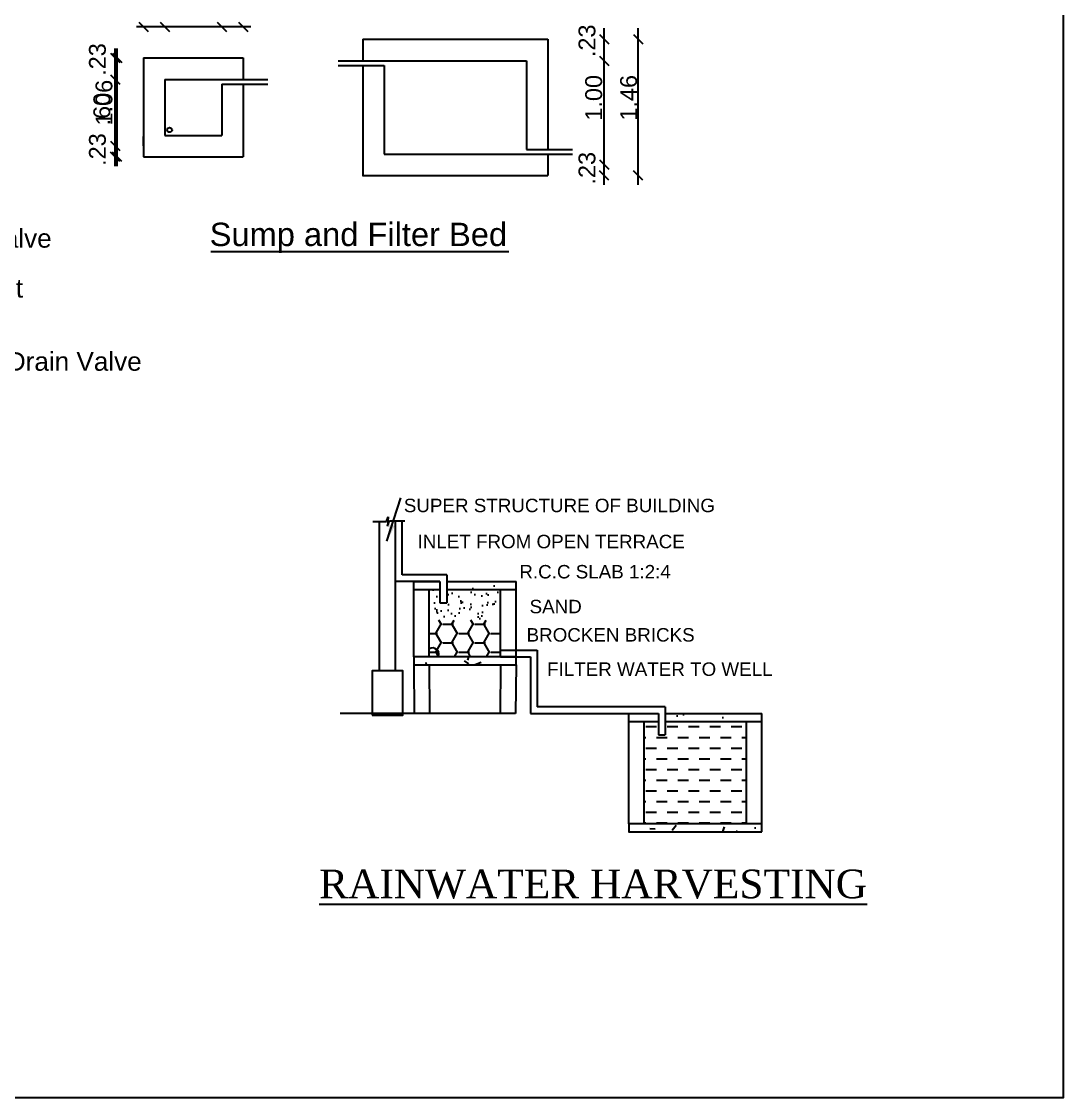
# Model space of a CAD drawing. Header units: metres. Extents: x 75088 to 75192, y -5136 to -5050.
# Drawn here: x 75127.07 to 75138.22, y -5070.26 to -5058.74 of the extents above; entities that cross this region are included whole.
import ezdxf

# ---------------------------------------------------------------- set-up
doc = ezdxf.new("R2010")
doc.units = ezdxf.units.M
doc.header["$MEASUREMENT"] = 0
doc.styles.add('ROMANTIC', font='romantic.ttf')
doc.styles.get("Standard").update_dxf_attribs({"font": 'arial.ttf', "height": 0.25})
doc.styles.add('text - 0.30ht', font='times.ttf', dxfattribs={"height": 0.25})
doc.dimstyles.get("Standard").update_dxf_attribs({"dimtxt": 0.22, "dimasz": 0.18, "dimexe": 0.18, "dimexo": 0.0625, "dimgap": 0.09, "dimtad": 0, "dimtih": 1, "dimtoh": 1, "dimzin": 0, "dimdsep": 46, "dimtxsty": 'Standard', "dimcen": 0.09, "dimadec": 0, "dimazin": 0, "dimtfac": 1, "dimtofl": 0, "dimtmove": 0, "dimatfit": 3, "dimfxl": 0, "dimtolj": 1, "dimtzin": 0, "dimarcsym": 0})

# ---------------------------------------------------------------- blocks, each defined once
blk = doc.blocks.new('RH')
for p, q in [((33511.37584611165, -6305.24552099959), (33510.15111049459, -6305.24552099959)), ((33515.15770649939, -6306.938348845804), (33515.15770649939, -6305.260375584139)), ((33515.52388203299, -6306.938348845804), (33515.52388203299, -6305.260375584139)), ((33512.57549204119, -6305.378029957137), (33514.55549204119, -6305.378029957137)), ((33512.57549204119, -6305.378029957137), (33512.57549204119, -6305.608029957138)), ((33514.55549204119, -6305.378029957137), (33514.55549204119, -6306.556815131075)), ((33509.92304090828, -6306.738348845804), (33509.92304090828, -6305.475642269765)), ((33509.94630927867, -6306.738348845804), (33509.94630927867, -6305.475642269765)), ((33510.22599576748, -6305.578029957137), (33510.22599576748, -6306.638029957137)), ((33510.22599576748, -6305.578029957137), (33511.29599576748, -6305.578029957137)), ((33511.29599576748, -6305.578029957137), (33511.29599576748, -6305.808029957137)), ((33512.31296578041, -6305.608029957138), (33512.80549204119, -6305.608029957138)), ((33512.80549204119, -6305.608029957138), (33514.32549204119, -6305.608029957138)), ((33514.32549204119, -6305.608029957138), (33514.32549204119, -6306.556815131075)), ((33512.31296578041, -6305.659244783198), (33512.80549204119, -6305.659244783198)), ((33512.57549204119, -6305.659244783198), (33512.57549204119, -6306.844297563387)), ((33512.80549204119, -6305.659244783198), (33512.80549204119, -6306.608029957138)), ((33510.45599576748, -6305.808029957137), (33510.45599576748, -6306.408029957138)), ((33510.45599576748, -6305.808029957137), (33511.06599576748, -6305.808029957137)), ((33511.06599576748, -6305.808029957137), (33511.55852202826, -6305.808029957137)), ((33511.06599576748, -6305.859244783198), (33511.06599576748, -6306.408029957138)), ((33511.06599576748, -6305.859244783198), (33511.55852202826, -6305.859244783198)), ((33511.29599576748, -6305.859244783198), (33511.29599576748, -6306.638029957137)), ((33510.22599576748, -6306.518029957138), (33510.22599576748, -6306.418029957137)), ((33510.45599576748, -6306.408029957138), (33511.06599576748, -6306.408029957138)), ((33514.32549204119, -6306.556815131075), (33514.81801830196, -6306.556815131075)), ((33510.22599576748, -6306.638029957137), (33511.29599576748, -6306.638029957137)), ((33512.80549204119, -6306.608029957138), (33514.32549204119, -6306.608029957138)), ((33514.32549204119, -6306.608029957138), (33514.81801830196, -6306.608029957138)), ((33514.55549204119, -6306.608029957138), (33514.55549204119, -6306.838029957137)), ((33512.57549204119, -6306.838029957137), (33514.55549204119, -6306.838029957137)), ((33510.9482324106, -6307.650885111288), (33514.13699797627, -6307.650885111288))]:
    blk.add_line(p, q)
at = {"lineweight": -2}
for p, q in [((33510.17599576748, -6305.195520999589), (33510.27599576748, -6305.29552099959)), ((33510.40599576748, -6305.195520999589), (33510.50599576748, -6305.29552099959)), ((33511.01599576748, -6305.195520999589), (33511.11599576748, -6305.29552099959)), ((33511.24599576748, -6305.195520999589), (33511.34599576748, -6305.29552099959)), ((33515.1077064994, -6305.328029957137), (33515.2077064994, -6305.428029957137)), ((33515.47388203298, -6305.328029957137), (33515.57388203299, -6305.428029957137)), ((33509.87304090828, -6305.528029957138), (33509.97304090828, -6305.628029957137)), ((33509.89630927867, -6305.528029957138), (33509.99630927866, -6305.628029957137)), ((33515.1077064994, -6305.558029957137), (33515.2077064994, -6305.658029957138)), ((33509.87304090828, -6305.758029957137), (33509.97304090828, -6305.858029957138)), ((33509.87304090828, -6306.468029957137), (33509.97304090828, -6306.568029957138)), ((33509.87304090828, -6306.468029957137), (33509.97304090828, -6306.568029957138)), ((33509.97304090828, -6306.688029957138), (33509.87304090828, -6306.588029957137)), ((33509.99630927866, -6306.688029957138), (33509.89630927867, -6306.588029957137)), ((33515.1077064994, -6306.668029957137), (33515.2077064994, -6306.768029957138)), ((33515.1077064994, -6306.668029957137), (33515.2077064994, -6306.768029957138)), ((33515.2077064994, -6306.888029957137), (33515.1077064994, -6306.788029957137)), ((33515.57388203299, -6306.888029957137), (33515.47388203298, -6306.788029957137))]:
    blk.add_line(p, q, dxfattribs=at)
blk.add_circle((33510.50741097653, -6306.348767589625), 0.0256074130301046)
for s, p in [('.23', (33515.06435360065, -6305.569604889157)), ('.23', (33509.82396284075, -6305.769604889157)), ('1.06', (33509.89434815998, -6306.301161996621)), ('1.00', (33515.13626000438, -6306.249724961845)), ('1.46', (33515.51006423098, -6306.249724961845)), ('.60', (33509.87107978959, -6306.301161996621)), ('.23', (33509.82396284075, -6306.733703558774)), ('.23', (33515.06435360065, -6306.933703558774))]:
    blk.add_text(s, height=0.18, rotation=90).set_placement(p)
blk.add_text('Sump and Filter Bed', height=0.2499999999998725).set_placement((33510.93606308405, -6307.591988712147))
blk = doc.blocks.new('TEHT')
for p, q in [((4923.369978623105, -3222.413277410724), (4923.369978623105, -3222.253761066212)), ((4923.369978623105, -3222.253761066212), (4923.453898923117, -3222.253761066212)), ((4923.453898923117, -3222.677785760217), (4923.453898923117, -3222.253761066212)), ((4923.662843289427, -3222.523462729647), (4924.251222734586, -3222.252745607658)), ((4924.251222734586, -3222.252745607658), (4924.478717405732, -3222.252745607658)), ((4923.325830969794, -3222.413277410724), (4923.325830969794, -3222.563678256205)), ((4923.453898923117, -3222.413277410724), (4923.325830969794, -3222.413277410724)), ((4923.325830969794, -3222.563678256205), (4923.453898923117, -3222.563678256205)), ((4923.369978623105, -3223.117208814493), (4923.369978623105, -3222.563678256205)), ((4922.659289121523, -3222.640155946017), (4922.659289121523, -3222.795540387231)), ((4922.741771713095, -3222.640155946017), (4922.659289121523, -3222.640155946017)), ((4922.741771713095, -3222.640155946017), (4922.741771713095, -3223.117208814493)), ((4923.453898923117, -3222.677785760217), (4924.523574115395, -3222.677785760217)), ((4924.523574115395, -3222.677785760217), (4924.523574115395, -3222.956182997222)), ((4922.627722964111, -3222.795540387231), (4922.741771713095, -3222.795540387231)), ((4922.627722964111, -3222.795540387231), (4922.627722964111, -3222.915916901616)), ((4923.451152425569, -3222.739385447765), (4923.45115242557, -3223.117208814493)), ((4923.451152425569, -3222.739385447765), (4924.464055667417, -3222.739385447765)), ((4924.464055667417, -3222.739385447765), (4924.464055667417, -3222.956182997222)), ((4922.627722964111, -3222.855728644424), (4922.478409104114, -3222.855728644424)), ((4922.627722964111, -3222.915916901616), (4922.741771713095, -3222.915916901616)), ((4922.659289121523, -3222.915916901616), (4922.659289121523, -3223.117208814493)), ((4924.898319937152, -3222.906721284833), (4925.018247407884, -3222.906721284833)), ((4924.898319937152, -3223.064841679369), (4924.898319937152, -3222.906721284833)), ((4925.018247407884, -3222.906721284833), (4925.018247407884, -3223.064841679369)), ((4924.014127698279, -3222.956182997222), (4924.014127698279, -3223.117208814493)), ((4924.464055667417, -3222.956182997222), (4924.014127698279, -3222.956182997222)), ((4924.060518548048, -3223.01000854701), (4924.060518548048, -3223.117208814493)), ((4924.060518548048, -3223.01000854701), (4924.448063481547, -3223.01000854701)), ((4924.448063481547, -3223.01000854701), (4924.448063481547, -3223.112679309878)), ((4924.523574115395, -3222.956182997222), (4924.898319937152, -3222.956182997222)), ((4924.578243649282, -3223.006806552803), (4924.898319937152, -3223.006806552803)), ((4924.578243649282, -3223.112679309878), (4924.578243649282, -3223.006806552803)), ((4925.018247407884, -3222.956182997222), (4925.160001953661, -3222.956182997222)), ((4925.018247407884, -3223.006806552803), (4925.156934189129, -3223.006806552803)), ((4922.50152434117, -3223.117208814493), (4924.238432905038, -3223.117208814493)), ((4922.50152434117, -3225.289216812036), (4922.50152434117, -3223.117208814493)), ((4924.238432905038, -3225.289216812036), (4924.238432905038, -3223.117208814493)), ((4924.448063481547, -3223.112679309878), (4924.578243649282, -3223.112679309878)), ((4925.018247407884, -3223.064841679369), (4924.898319937152, -3223.064841679369)), ((4924.96696340854, -3223.139996418912), (4925.890134038237, -3223.795727682214)), ((4925.413570986783, -3223.064071191025), (4925.767276488822, -3223.064071191025)), ((4925.767276488822, -3223.064071191025), (4925.767276488822, -3223.074123388787)), ((4920.957395565157, -3223.335166306041), (4920.536682264732, -3223.342806823688)), ((4921.972600425473, -3223.542385578302), (4920.957395565157, -3223.335166306041)), ((4922.197953853805, -3223.588383755858), (4921.464619500525, -3224.844602585795)), ((4922.790357801325, -3223.588383755858), (4922.197953853805, -3223.588383755858)), ((4921.511677982298, -3224.875091345378), (4922.230767434718, -3223.661199928628)), ((4922.230767434718, -3223.661199928628), (4922.790747137723, -3223.661199928628)), ((4925.890134038237, -3223.795727682214), (4926.147557591218, -3223.795727682214)), ((4923.751883077787, -3224.164522185716), (4924.238432905038, -3224.164522185716)), ((4924.372713223355, -3224.104535445037), (4924.238432905038, -3224.104535445037)), ((4924.372713223355, -3224.104535445037), (4924.372713223355, -3224.297677888856)), ((4924.372713223355, -3224.164522185716), (4924.515810077265, -3224.164522185716)), ((4923.756315324579, -3224.241992249304), (4924.238432905038, -3224.241992249304)), ((4924.372713223355, -3224.297677888856), (4924.238432905038, -3224.297677888856)), ((4924.372713223355, -3224.241992249304), (4924.515810077265, -3224.241992249304)), ((4924.674479523989, -3224.294606255738), (4925.934518903126, -3224.294606255738)), ((4925.934518903126, -3224.294606255738), (4925.934518903126, -3224.306771932627)), ((4922.404320708388, -3224.637529515115), (4921.971771591851, -3227.385885042765)), ((4922.79584512397, -3224.637529515115), (4922.404320708388, -3224.637529515115)), ((4922.051344491609, -3227.397510380989), (4922.46352923428, -3224.721769121334)), ((4922.46352923428, -3224.721769121334), (4922.808968596761, -3224.721769121334)), ((4921.352962891137, -3224.923322027971), (4921.416812513147, -3224.81362887628)), ((4921.416812513147, -3224.81362887628), (4921.558558808086, -3224.905465003276)), ((4925.176754763615, -3224.849838026213), (4925.058617208954, -3224.847994231584)), ((4925.058617208954, -3224.847994231584), (4925.058617208954, -3225.032369349109)), ((4925.176754763615, -3225.032369349109), (4925.176754763615, -3224.849838026213)), ((4921.401446860204, -3224.952818790248), (4921.008249602358, -3225.626374852327)), ((4921.027559656277, -3225.692329143363), (4921.448629210424, -3224.981523671367)), ((4921.49343185329, -3225.008780781941), (4921.352962891137, -3224.923322027971)), ((4921.558558808086, -3224.905465003276), (4921.49343185329, -3225.008780781941)), ((4925.058617208954, -3224.904918301466), (4924.238432905038, -3224.904918301466)), ((4924.238432905038, -3224.99764631557), (4924.646145979558, -3224.99764631557)), ((4924.646145979558, -3224.99764631557), (4924.646145979558, -3225.080607568376)), ((4924.753765263385, -3224.996914663967), (4925.058617208954, -3224.996914663967)), ((4924.753765263385, -3225.080607568376), (4924.753765263385, -3224.996914663967)), ((4924.646145979558, -3225.080607568376), (4924.753765263385, -3225.080607568376)), ((4925.058617208954, -3225.032369349109), (4925.176754763615, -3225.032369349109)), ((4925.390627470283, -3225.030795782152), (4926.015484371944, -3225.030795782152)), ((4926.015484371944, -3225.030795782152), (4925.905647159851, -3225.030795782152)), ((4919.899488645608, -3225.183354646798), (4919.642675138925, -3225.183354646798)), ((4920.197726264762, -3225.467671829191), (4919.899488645608, -3225.183354646798)), ((4922.50152434117, -3225.180838949398), (4924.238432905038, -3225.180838949398)), ((4923.443484045589, -3225.289216812036), (4922.50152434117, -3225.289216812036)), ((4923.443484045589, -3225.289216812036), (4924.238432905038, -3225.289216812036)), ((4923.443484045589, -3225.934772792483), (4923.443484045589, -3225.289216812036)), ((4919.888466558003, -3225.626374852327), (4919.888466558003, -3225.934772792483)), ((4921.008249602358, -3225.626374852327), (4919.888466558003, -3225.626374852327)), ((4919.943987990865, -3225.692232730477), (4919.943987990865, -3225.934772792483)), ((4919.943987990865, -3225.692232730477), (4920.833248306699, -3225.692232730477)), ((4920.833248306699, -3225.692232730477), (4920.833248306699, -3225.934772792483)), ((4920.879678863625, -3225.692329143363), (4921.027559656277, -3225.692329143363)), ((4920.879678863625, -3225.692329143363), (4920.879678863625, -3225.934772792483)), ((4919.352247204415, -3226.153515981169), (4919.455013964411, -3225.934772792483)), ((4919.455013964411, -3225.934772792483), (4919.455013964411, -3228.302406340973)), ((4921.503931044063, -3225.934772792483), (4919.455013964411, -3225.934772792483)), ((4920.479472504236, -3225.934772792483), (4920.479472504236, -3228.302406340973)), ((4921.503931044063, -3225.934772792483), (4925.383037047115, -3225.934772792483)), ((4921.503931044063, -3228.302406340973), (4921.503931044063, -3225.934772792483)), ((4919.352247204415, -3228.507494205762), (4919.352247204415, -3226.153515981169)), ((4919.570007949968, -3228.206556178829), (4919.570007949968, -3226.061636672061)), ((4919.570007949968, -3226.061636672061), (4920.422109071889, -3226.061636672061)), ((4920.422109071889, -3226.061636672061), (4920.422109071889, -3228.206556178829)), ((4920.536835936583, -3226.061636672061), (4920.536835936583, -3228.206556178829)), ((4921.388937058506, -3226.061636672061), (4920.536835936583, -3226.061636672061)), ((4921.388937058506, -3228.206556178829), (4921.388937058506, -3226.061636672061)), ((4921.694376973309, -3226.98963086003), (4922.41216570786, -3226.503586830332)), ((4922.41216570786, -3226.503586830332), (4922.698405310963, -3226.51720141639)), ((4921.995029661188, -3227.383632488705), (4921.995029661188, -3227.626029241052)), ((4921.873831285012, -3227.504830864878), (4922.116228037362, -3227.504830864878)), ((4922.346225970775, -3227.505805865302), (4923.040568575262, -3227.508749301895)), ((4921.936360421153, -3227.610882581795), (4921.838377701373, -3228.233450838742)), ((4921.922421631633, -3228.234426889628), (4922.016435799776, -3227.624123880675)), ((4920.422109071889, -3228.206556178829), (4919.570007949968, -3228.206556178829)), ((4920.536835936583, -3228.206556178829), (4921.388937058506, -3228.206556178829)), ((4919.455013964411, -3228.302406340973), (4919.352247204415, -3228.507494205762)), ((4919.455013964411, -3228.302406340973), (4921.503931044063, -3228.302406340973)), ((4921.431856884054, -3228.507494205762), (4921.503931044063, -3228.302406340973)), ((4921.75994060976, -3228.364695855943), (4921.773851006183, -3228.232701452821)), ((4921.773851006183, -3228.232701452821), (4921.973233011105, -3228.235016991634)), ((4921.973233011105, -3228.235016991634), (4921.952367674313, -3228.373958825955)), ((4922.192798276123, -3228.305462909218), (4922.887140880611, -3228.308406345811)), ((4921.817287278392, -3228.367456384837), (4921.724863205297, -3228.954705791834)), ((4921.952367674313, -3228.373958825955), (4921.75994060976, -3228.364695855943)), ((4921.80412539184, -3229.002359558894), (4921.901306065015, -3228.371500844501)), ((4919.352247204415, -3228.507494205762), (4921.431856884054, -3228.507494205762)), ((4919.914962575743, -3228.507494205762), (4919.914962575743, -3228.948215167613)), ((4919.993583775343, -3228.507494205762), (4919.993583775343, -3228.948076930544)), ((4920.941596242617, -3228.966281856389), (4920.941596242617, -3228.507494205762)), ((4921.011880486557, -3228.960593496026), (4921.011880486557, -3228.507494205762)), ((4917.791291360909, -3228.993339114822), (4917.791291360909, -3228.978067585026)), ((4918.421313286875, -3228.993339114822), (4917.791291360909, -3228.993339114822)), ((4919.882732225909, -3228.994265493299), (4918.738131693574, -3228.994265493299)), ((4919.914962575743, -3228.948215167613), (4919.882732225909, -3228.994265493299)), ((4919.993583775343, -3228.948076930544), (4920.027436961785, -3228.993746764805)), ((4920.027436961785, -3228.993746764805), (4920.918300002812, -3228.993746764805)), ((4920.918300002812, -3228.993746764805), (4920.941596242617, -3228.966281856389)), ((4921.048781326117, -3228.997529137437), (4921.011880486557, -3228.960593496026)), ((4921.689785285157, -3228.997529137437), (4921.048781326117, -3228.997529137437)), ((4921.724863205297, -3228.954705791834), (4921.689785285157, -3228.997529137437)), ((4921.745585183789, -3229.06974727872), (4921.80412539184, -3229.002359558894)), ((4918.747941939415, -3229.06974727872), (4921.745585183789, -3229.06974727872))]:
    blk.add_line(p, q)
blk.add_circle((4921.995029661188, -3227.504830864878), 0.1211983761739789)
for points in [[(4923.678866061234, -3222.558286790699), (4923.453898923117, -3222.619599360472), (4923.646820517625, -3222.488638668596)], [(4924.944765097522, -3223.171248289774), (4924.779452183368, -3223.006806552803), (4924.989161719559, -3223.10874454805)], [(4925.413570986783, -3223.102404524359), (4925.183570986781, -3223.064071191025), (4925.413570986783, -3223.025737857692)], [(4921.980266788398, -3223.504826673579), (4922.197953853805, -3223.588383755858), (4921.964934062547, -3223.579944483025)], [(4924.674479523989, -3224.332939589069), (4924.444479523987, -3224.294606255738), (4924.674479523989, -3224.256272922403)], [(4925.390627470283, -3225.069129115484), (4925.160627470284, -3225.030795782152), (4925.390627470283, -3224.992462448817)], [(4920.224176768618, -3225.43992628378), (4920.364199537234, -3225.626374852327), (4920.171275760906, -3225.495417374604)], [(4921.715870091095, -3227.021371848238), (4921.503931044063, -3227.118589566728), (4921.672883855526, -3226.957889871822)], [(4922.346063470705, -3227.544138854204), (4922.116228037362, -3227.504830864878), (4922.346388470844, -3227.467472876399)], [(4922.192635776053, -3228.34379589812), (4921.96280034271, -3228.304487908796), (4922.192960776193, -3228.267129920316)], [(4918.421313286875, -3228.955005781488), (4918.651313286874, -3228.993339114822), (4918.421313286875, -3229.031672448155)]]:
    blk.add_solid(points)
for s, p in [('Cold water inlet', (4924.515573249607, -3222.284392070569)), ('Hot Water', (4925.825080177867, -3223.087016322943)), ('Perforator Pipe', (4919.042587674347, -3223.353889639828)), ('Tempering Valve', (4926.194830633171, -3223.778508291538)), ('Heating Element', (4925.93521854553, -3224.31284290813)), ('Storage Tank Drain Valve', (4926.07162242316, -3225.096524608173)), ('Upper Header', (4918.262041146687, -3225.223194575634)), ('Solar Collection', (4922.724669142141, -3226.538356256042)), ('Pump', (4922.804673388387, -3227.457329408372)), ('Shutt off valve', (4922.816872251694, -3228.259552800402)), ('Drain', (4917.374084019008, -3228.931925414443)), ('Lower Header', (4918.353609013248, -3229.48839860269))]:
    blk.add_text(s, height=0.2).set_placement(p)
at = {"style": 'text - 0.30ht'}
blk.add_text('%%UDetails Of Solar Water Heater (NTS)', height=0.3, dxfattribs=at).set_placement((4917.566529528793, -3230.820727101927))
blk = doc.blocks.new('rain water harvesting')
h = blk.add_hatch()
h.set_pattern_fill('AR-CONC', color=256, scale=0.00359999993232, style=0)
h.set_pattern_definition([(50, (-12.82049441849813, -15.48316428747273), (0.655864796055356, -0.0573807068612938), [0.068579998710696, -0.7543799858176561]), (355, (-12.82049441849813, -15.48316428747273), (-0.1268741711271667, 0.6878039014451344), [0.0548639989685568, -0.6035039886541248]), (100.4509999999999, (-12.7658392195226, -15.48794598737493), (0.5289929960523848, 0.6304200643011534), [0.0582839989042608, -0.6411239879468689]), (46.18419999999999, (-12.82049441849813, -15.30028429093033), (0.975884528865038, -0.151352377712393), [0.102869998066044, -1.131569978726484]), (96.63559999999995, (-12.73917078001977, -15.31289689066614), (0.8546552280109351, 0.8907319844584156), [0.0874259983563883, -0.9616859819202618]), (351.1840000000001, (-12.82049441849813, -15.30028429093033), (0.8546565648626184, 0.8907304075524198), [0.0822959984528352, -0.9052559829811871]), (21, (-12.72905442021874, -15.34600429005911), (0.5458135571460847, -0.3681558597390148), [0.068579998710696, -0.7543799858176561]), (326, (-12.72905442021874, -15.34600429005911), (0.2224872978687682, 0.663076665574508), [0.0548639989685568, -0.6035039886541248]), (71.45140000000002, (-12.68357022107375, -15.37668384949245), (0.7682993523284201, 0.2949222822332678), [0.0582839989042608, -0.6411239879468689]), (37.50000000000001, (-12.82049441849813, -15.48316428747273), (0.0111189714930939, 0.3043981342206661), [0, -0.5961887887916506, 0, -0.6126479884822177, 0, -0.6057899886111481]), (7.499999999999999, (-12.82049441849813, -15.48316428747273), (0.2405507805147459, 0.3606500625650089), [0, -0.3493007934331449, 0, -0.5824727890495114, 0, -0.2308859956593432]), (327.5, (-13.0244056146621, -15.48316428747273), (0.4881261334239657, -0.0206234779859031), [0, -0.22859999570232, 0, -0.7132319865912387, 0, -0.9464039822076044]), (317.5, (-13.11584561294148, -15.48316428747273), (0.5332650429642821, 0.0915353659991339), [0, -0.297179994413016, 0, -0.4736591910952071, 0, -0.6720839873648208])])
h.paths.add_polyline_path([(-1.206134856714925, 1.673382759991568), (-1.206134856714925, 1.759782758374625), (-1.947960926248924, 1.759782758374625), (-1.947960926248924, 1.673382759991568)])
h.paths.add_polyline_path([(-2.300534836140286, 0.9533827735409656), (-2.300534836140286, 0.8669827751579076), (-1.206134856714925, 0.8669827751579076), (-1.206134856714925, 0.9533827735409656), (-1.371734853601082, 0.9533827735409656)])
h.paths.add_polyline_path([(1.425599973197674, -0.9214706874594184), (1.425599973197674, -0.8350706890909123), (0, -0.8350706890909123), (0, -0.9214706874594184)])
h.paths.add_polyline_path([(1.425599973197674, 0.2593292903271731), (1.425599973197674, 0.3457292886920413), (0.391782794475148, 0.3457292886920413), (0.391782794475148, 0.2593292903271731)])
h = blk.add_hatch()
h.set_pattern_fill('AR-SAND', color=256, scale=0.00359999993232, style=0)
h.set_pattern_definition([(37.50000000000001, (-8.098036565061193, -15.48316428747273), (-0.0057601125572524, 0.1761887621262145), [0, -0.1389887973870106, 0, -0.1554479970775776, 0, -0.148589997206508]), (7.499999999999999, (-8.098036565061193, -15.48316428747273), (0.1618283788873074, 0.2580570313531352), [0, -0.074980798590361, 0, -0.1252727976448714, 0, -0.0480059990974872]), (327.5, (-8.210507762953057, -15.48316428747273), (0.2847572479334885, 0.0005173864745496), [0, -0.045719999140464, 0, -0.1645919969056704, 0, -0.2148839959601808]), (317.5, (-8.210507762953057, -15.48316428747273), (0.2748803177222769, 0.0802545548638122), [0, -0.022859999570232, 0, -0.107899197971495, 0, -0.1234439976792528])])
h.paths.add_polyline_path([(-1.371734853601082, 1.673382759991568), (-1.947960926248924, 1.673382759991568), (-1.947960926248924, 1.531029952937043), (-2.019960924895713, 1.531029952937043), (-2.019960924895713, 1.673382759991568), (-2.134934839254126, 1.673382759991568), (-2.134934839254126, 1.344125646710039), (-1.371734853601082, 1.344125646710039)])
h = blk.add_hatch()
h.set_pattern_fill('HONEY', color=256, scale=0.0359999993232, style=0)
h.set_pattern_definition([(0, (-8.098036565061193, -15.48316428747273), (0.17144999677674, 0.0989866781390504), [0.11429999785116, -0.22859999570232]), (119.9999999999999, (-8.098036565061193, -15.48316428747273), (-0.1714499762930214, 0.0989867136178918), [0.1142999978511548, -0.2285999957023095]), (59.99999999999999, (-8.098036565061193, -15.48316428747273), (2.04837186e-08, 0.1979733917569422), [-0.22859999570232, 0.11429999785116])])
h.paths.add_polyline_path([(-1.371734853601082, 1.344125646710039), (-2.134934839254126, 1.344125646710039), (-2.134934839254126, 0.9533827735409656), (-1.371734853601082, 0.9533827735409656)])
h = blk.add_hatch()
h.set_pattern_fill('DASH', color=256, scale=0.0359999993232, style=0)
h.set_pattern_definition([(0, (-8.098036565061193, -15.48316428747273), (0.11429999785116, 0.11429999785116), [0.11429999785116, -0.11429999785116])])
h.paths.add_polyline_path([(0.391782794475148, 0.1167679927090148), (0.3197827958283597, 0.1167679927090148), (0.3197827958283597, 0.2593292903271731), (0.1655999968861579, 0.2593292903271731), (0.1655999968861579, -0.8350706890909123), (1.259999976311519, -0.8350706890909123), (1.259999976311519, 0.2593292903271731), (0.391782794475148, 0.2593292903271731)])
for p, q in [((-2.593000520850181, 2.40290388256983), (-2.576254549159784, 2.450982884308928)), ((-2.576254549159784, 2.450982884308928), (-2.582534349006891, 2.350644094574477)), ((-2.73743446622393, 2.40290388256983), (-2.593000520850181, 2.40290388256983)), ((-2.668383258635003, 2.062326154418428), (-2.668383258635003, 2.401743636890953)), ((-2.582534349006891, 2.350644094574477), (-2.561862407870648, 2.409994863364431)), ((-2.561862407870648, 2.409994863364431), (-2.396235393796814, 2.409994863364431)), ((-2.495583261879799, 2.062326154418428), (-2.495583261879799, 2.406075555428856)), ((-2.423583263233009, 1.831782757018686), (-2.423583263233009, 2.406075555428856)), ((-2.668383258635003, 0.8029767525582656), (-2.668383258635003, 2.062326154418428)), ((-2.495583261879799, 0.8029767525582656), (-2.495583261879799, 2.062326154418428)), ((-2.019960924895713, 1.759782758374625), (-2.495583261879799, 1.759782758374625)), ((-1.947960926248924, 1.831782757018686), (-2.423583263233009, 1.831782757018686)), ((-2.300534836140286, 0.9533827735409656), (-2.300534836140286, 1.759782758374625)), ((-2.300534836140286, 1.759782758374625), (-2.019960924895713, 1.759782758374625)), ((-2.019960924895713, 1.759782758374625), (-2.019960924895713, 1.531029952937043)), ((-1.947960926248924, 1.831782757018686), (-1.947960926248924, 1.531029952937043)), ((-1.947960926248924, 1.759782758374625), (-1.206029599896282, 1.759782758374625)), ((-1.206134856714925, 0.9533827735409656), (-1.206134856714925, 1.759782758374625)), ((-2.300534836140286, 1.673382759991568), (-2.019960924895713, 1.673382759991568)), ((-2.134934839254126, 0.9533827735409656), (-2.134934839254126, 1.673382759991568)), ((-1.947960926248924, 1.673382759991568), (-1.206029599896282, 1.673382759991568)), ((-1.371734853601082, 0.9533827735409656), (-1.371734853601082, 1.673382759991568)), ((-2.019960924895713, 1.531029952937043), (-1.947960926248924, 1.531029952937043)), ((-1.371734853601082, 1.025382772164107), (-0.9790596708626252, 1.025382772164107)), ((-1.371734853601082, 0.9533827735409656), (-1.051059669509412, 0.9533827735409656)), ((-1.051059669509412, 0.9533827735409656), (-1.051059669509412, 0.3457292886920413)), ((-0.9790596708626252, 1.025382772164107), (-0.9790596708626252, 0.4177292873497437)), ((-2.300534836140286, 0.8669827751579076), (-2.296370556439792, 0.3457292886920413)), ((-2.134940123600244, 0.8683057067406705), (-2.130765275040173, 0.3457292886920413)), ((-1.371729569254965, 0.8683057067406705), (-1.375904417822312, 0.3457292886920413)), ((-1.206134856714925, 0.8669827751579076), (-1.210299136415414, 0.3457292886920413)), ((-1.210299136415414, 0.3457292886920413), (-3.088324187709076, 0.3457292886920413)), ((-1.051059669509412, 0.3457292886920413), (0.3197827958283597, 0.3457292886920413)), ((0.391782794475148, 0.4177292873497437), (-0.9790596708626252, 0.4177292873497437)), ((0, -0.8350706890936406), (0, 0.3457292886920413)), ((0, 0.3457292886920413), (0.3197827958283597, 0.3457292886920413)), ((0.3197827958283597, 0.3457292886920413), (0.3197827958283597, 0.1167679927090148)), ((0.391782794475148, 0.4177292873497437), (0.391782794475148, 0.1167679927090148)), ((0.391782794475148, 0.3457292886920413), (1.425599973197674, 0.3457292886920413)), ((1.425599973197674, -0.8350706890936406), (1.425599973197674, 0.3457292886920413)), ((0, 0.2593292903271731), (0.3197827958283597, 0.2593292903271731)), ((0.1655999968861579, -0.8350706890936406), (0.1655999968861579, 0.2593292903271731)), ((0.391782794475148, 0.2593292903271731), (1.425599973197674, 0.2593292903271731)), ((1.259999976311519, -0.8350706890936406), (1.259999976311519, 0.2593292903271731)), ((0.3197827958283597, 0.1167679927090148), (0.391782794475148, 0.1167679927090148))]:
    blk.add_line(p, q)
for points in [[(-2.300534836140286, 0.9533827735409656), (-2.300534836140286, 0.8669827751579076), (-1.206134856714925, 0.8669827751579076), (-1.206134856714925, 0.9533827735409656)], [(-2.746097749113687, 0.3295149096671821), (-2.417868771393838, 0.3295149096671821), (-2.417868771393838, 0.8029767525582656), (-2.746097749113687, 0.8029767525582656)], [(1.425599973197674, -0.9214706874594184), (1.425599973197674, -0.8350706890909123), (0, -0.8350706890909123), (0, -0.9214706874594184)]]:
    blk.add_lwpolyline(points, close=True)
blk.add_arc((-2.098586860600335, 0.9806121203324663), 0.0668111572471789, 339.5305179086815, 121.9673299321261)
at = {"char_height": 0.1439999972928, "width": 6.125615884838417, "attachment_point": 1}
for s, insert in [('SUPER STRUCTURE OF BUILDING', (-2.407053862625615, 2.645350115717178)), ('INLET FROM OPEN TERRACE', (-2.260318178501619, 2.259029257577481)), ('R.C.C SLAB 1:2:4', (-1.170738804830762, 1.935785031935323)), ('SAND ', (-1.061018130320007, 1.56293097316086)), ('BROCKEN BRICKS', (-1.093288907453824, 1.259999263608392)), ('FILTER WATER TO WELL', (-0.8738475584250409, 0.8926140556810651))]:
    blk.add_mtext(s, dxfattribs=dict(at, insert=insert))
at = {"insert": (-0.3812108679412631, -1.482681700565418), "char_height": 0.3072384, "attachment_point": 5, "style": 'ROMANTIC'}
blk.add_mtext('{\\LRAINWATER HARVESTING}', dxfattribs=at)
blk.add_leader([(-2.587247947529248, 2.192106593669107), (-2.438504930229099, 2.653817856130103)], dimstyle='Standard', override={"dimtmove": 1})

msp = doc.modelspace()

# ---------------------------------------------------------------- linework, layer by layer
at = {"color": 115}
msp.add_lwpolyline([(75088.38089211831, -5061.383509683079), (75114.52558212826, -5061.383509683079), (75114.52558212826, -5070.256013489344), (75138.22019623042, -5070.256013489344), (75138.22019623042, -5049.908430116985)], dxfattribs=at)

# ---------------------------------------------------------------- block references
for name, p in [('RH', (41618.14512623673, 1246.452309289668)), ('TEHT', (70199.08334971772, -1837.378524954281)), ('rain water harvesting', (75133.56634609612, -5066.490438206839))]:
    msp.add_blockref(name, p)

doc.saveas('drawing.dxf')
